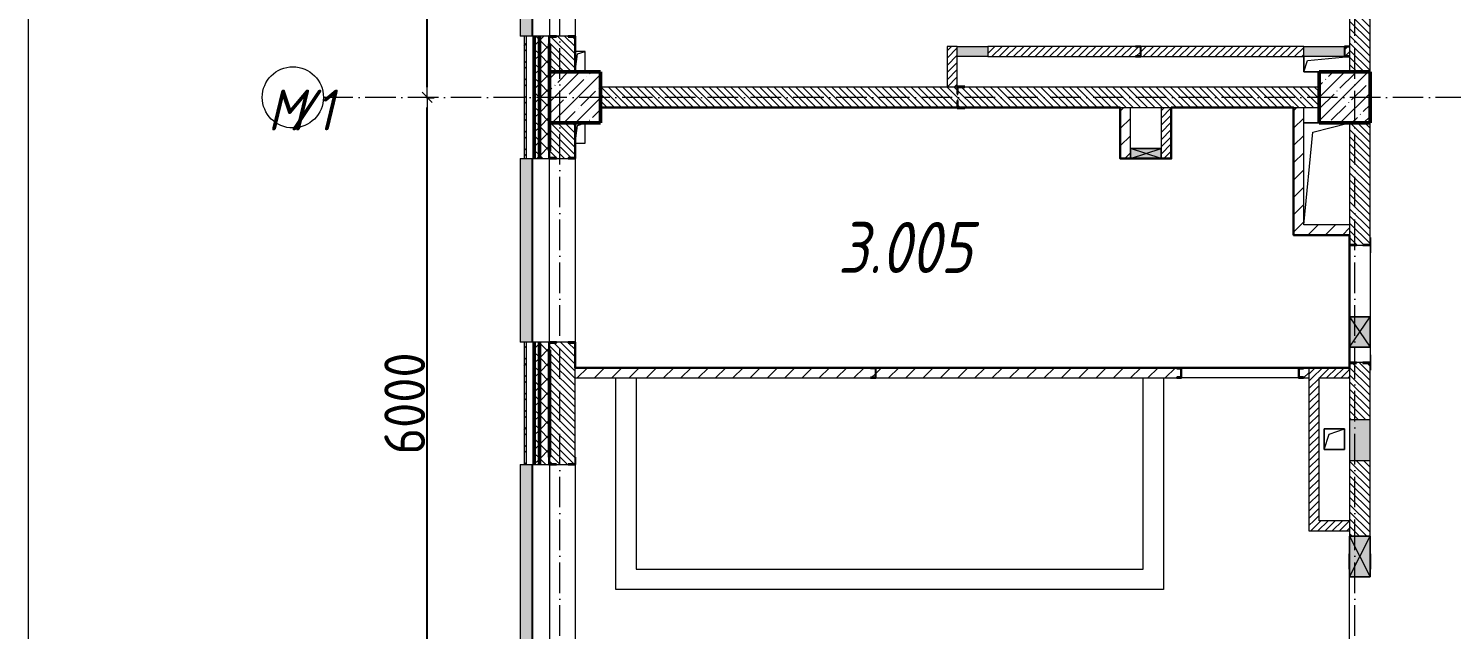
# Model space of a CAD drawing. Header units: millimetres. Extents: x -213536 to 1564669, y -45299 to 942238.
# Drawn here: x 134866 to 148829, y 477281 to 483172 of the extents above; entities that cross this region are included whole.
import ezdxf

# ---------------------------------------------------------------- set-up
doc = ezdxf.new("R2010")
doc.units = ezdxf.units.MM
doc.linetypes.add('50_200_ШТРИХ_1Т_ш5_п1_п1_', pattern=[700, 500, -100, 0, -100])
for name, color, linetype, lineweight in [('A-____-____-DIMS', 7, 'Continuous', 9), ('A-DETL-GENF-OTLN', 7, 'Continuous', 9), ('A-FLOR-____-OTLN', 7, 'Continuous', 9), ('A-GENM-____-MCUT', 7, 'Continuous', 25), ('A-GENM-____-OTLN', 7, 'Continuous', 9), ('A-GENM-____-OTLN-1', 7, 'Continuous', 25), ('A-GLAZ-____-OTLN', 7, 'Continuous', 9), ('A-WALL-____-MCUT-2', 7, 'Continuous', 50), ('A-WALL-____-MCUT-3', 7, 'Continuous', 9), ('A-WALL-____-OTLN', 7, 'Continuous', 9), ('A-WALL-____-PATT-1', 7, 'Continuous', 9), ('A-WALL-FNSH-MCUT-1', 7, 'Continuous', 9), ('I-WALL-____-OTLN', 7, 'Continuous', 9), ('S-COLS-____-MCUT', 7, 'Continuous', 50), ('S-COLS-____-OTLN', 7, 'Continuous', 9), ('S-GRID-____-IDEN', 7, 'Continuous', 9), ('S-GRID-____-OTLN-1', 7, '50_200_ШТРИХ_1Т_ш5_п1_п1_', 9), ('Марки помещений', 7, 'Continuous', 9)]:
    doc.layers.add(name, color=color, linetype=linetype, lineweight=lineweight)
doc.layers.add('A-GLAZ-____-OTLN-1', color=7, linetype='Continuous', lineweight=9, true_color=0xc0c0c0)
doc.styles.add('ISOCPEUR_I', font='isocpeui.ttf', dxfattribs={"width": 0.9, "height": 2.5})
doc.styles.add('ISOCPEUR_I_2', font='isocpeui.ttf', dxfattribs={"width": 0.85, "height": 2.3})
doc.styles.add('СПДС', font='isocpeur.ttf', dxfattribs={"width": 0.9})
doc.dimstyles.new('Размера А3', dxfattribs={"dimtxt": 200, "dimasz": 100, "dimexe": 70, "dimexo": 100, "dimgap": 20, "dimtad": 1, "dimdec": 0, "dimrnd": 10, "dimzin": 0, "dimdsep": 46, "dimtxsty": 'СПДС', "dimblk": 'ARROWHEAD_6', "dimcen": 1, "dimclrd": 256, "dimclre": 256, "dimclrt": 256, "dimazin": 0, "dimtfac": 1, "dimtdec": 0, "dimtmove": 2, "dimatfit": 3, "dimfxl": 1, "dimtolj": 1, "dimtzin": 0, "dimarcsym": 0})
pattern_1 = [(45, (142429.06, 459015.94), (-70.71068, 70.71068), []), (135, (142429.06, 459015.94), (-70.71068, -70.71068), [])]
pattern_2 = [(135, (142429.057, 459015.94), (-35.35534, -35.35534), [])]
pattern_3 = [(45, (142429.057, 459015.94), (-35.35534, 35.35534), [])]
pattern_4 = [(45, (142429.06, 459015.94), (-84.8528, 84.8528), [])]

# ---------------------------------------------------------------- blocks, each defined once
blk = doc.blocks.new('BSC_Колонна _Прямоугольная - 500х500-V49-АР1_План отверстий 3 этажа в осях 1-64_А-ГГ')
at = {"layer": 'S-COLS-____-OTLN'}
h = blk.add_hatch(dxfattribs=at)
h.set_pattern_fill('FP_86', color=256, style=0, pattern_type=2)
h.set_pattern_definition([(45, (2200, -23481.04), (-114.0493, 114.0493), []), (45, (2314.05, -23481.04), (-114.0493, 114.0493), [201.613, -40.323, 3.353, -36.97])])
h.paths.add_polyline_path([(-250, -250), (250, -250), (250, 250), (-250, 250)], flags=0)
at = {"layer": 'S-COLS-____-MCUT'}
for p, q in [((250, 250), (-250, 250)), ((-250, 250), (-250, -250)), ((250, -250), (250, 250)), ((-250, -250), (250, -250))]:
    blk.add_line(p, q, dxfattribs=at)
blk = doc.blocks.new('BSC_Колонна _Прямоугольная - 500х500-V51-АР1_План отверстий 3 этажа в осях 1-64_А-ГГ')
at = {"layer": 'S-COLS-____-OTLN'}
h = blk.add_hatch(dxfattribs=at)
h.set_pattern_fill('FP_88', color=256, style=0, pattern_type=2)
h.set_pattern_definition([(45, (-5350, -23481.04), (-114.0493, 114.0493), []), (45, (-5235.95, -23481.04), (-114.0493, 114.0493), [201.613, -40.323, 3.353, -36.97])])
h.paths.add_polyline_path([(-250, -250), (250, -250), (250, 250), (-250, 250)], flags=0)
at = {"layer": 'S-COLS-____-MCUT'}
for p, q in [((250, 250), (-250, 250)), ((-250, 250), (-250, -250)), ((250, -250), (250, 250)), ((-250, -250), (250, -250))]:
    blk.add_line(p, q, dxfattribs=at)
blk = doc.blocks.new('Фахверк_СКБ_Уголок - 250_2700-27497298-АР1_План отверстий 3 этажа в осях 1-64_А-ГГ')
at = {"layer": 'A-GENM-____-MCUT'}
for p, q in [((200, 181), (125, 181)), ((125, 181), (125, 106)), ((131, 106), (131, 175)), ((131, 175), (200, 175)), ((200, 175), (200, 181)), ((125, 106), (131, 106)), ((131, -6), (125, -6)), ((125, -6), (125, -81)), ((125, -81), (200, -81)), ((131, -75), (131, -6)), ((200, -75), (131, -75)), ((200, -81), (200, -75))]:
    blk.add_line(p, q, dxfattribs=at)
blk = doc.blocks.new('154_Стойка_СКБ_Швеллер - СМ-2180_100-28318692-АР1_План отверстий 3 этажа в осях 1-64_А-ГГ')
at = {"layer": 'A-GENM-____-MCUT'}
for p, q in [((171, 50), (125, 50)), ((125, 50), (125, -50)), ((129.5, 42.4), (171, 42.4)), ((129.5, -42.4), (129.5, 42.4)), ((171, 42.4), (171, 50)), ((125, -50), (171, -50)), ((171, -42.4), (129.5, -42.4)), ((171, -50), (171, -42.4))]:
    blk.add_line(p, q, dxfattribs=at)
blk = doc.blocks.new('154_Фахверк_СКБ_Швеллер - Тип_100_3960-28318856-АР1_План отверстий 3 этажа в осях 1-64_А-ГГ')
at = {"layer": 'A-GENM-____-MCUT'}
for p, q in [((175, 50), (125, 50)), ((125, 50), (125, -50)), ((128, 47), (175, 47)), ((128, -47), (128, 47)), ((175, 47), (175, 50)), ((125, -50), (175, -50)), ((175, -47), (128, -47)), ((175, -50), (175, -47))]:
    blk.add_line(p, q, dxfattribs=at)
blk = doc.blocks.new('Фахверк_СКБ_Уголок - 200_3550-28187522-АР1_План отверстий 3 этажа в осях 1-64_А-ГГ')
at = {"layer": 'A-GENM-____-MCUT'}
for p, q in [((125, 156), (50, 156)), ((50, 156), (50, 150)), ((50, 150), (119, 150)), ((119, 150), (119, 81)), ((125, 81), (125, 156)), ((119, 81), (125, 81)), ((125, 19), (119, 19)), ((119, 19), (119, -50)), ((125, -56), (125, 19)), ((119, -50), (50, -50)), ((50, -50), (50, -56)), ((50, -56), (125, -56))]:
    blk.add_line(p, q, dxfattribs=at)
blk = doc.blocks.new('154_Фахверк_СКБ_Швеллер - Тип_100_3960-28331862-АР1_План отверстий 3 этажа в осях 1-64_А-ГГ')
at = {"layer": 'A-GENM-____-MCUT'}
for p, q in [((175, 50), (125, 50)), ((125, 50), (125, -50)), ((128, 47), (175, 47)), ((128, -47), (128, 47)), ((175, 47), (175, 50)), ((125, -50), (175, -50)), ((175, -47), (128, -47)), ((175, -50), (175, -47))]:
    blk.add_line(p, q, dxfattribs=at)
blk = doc.blocks.new('154_Стойка_СКБ_Уголок - СМ-2480_200-V164-АР1_План отверстий 3 этажа в осях 1-64_А-ГГ')
at = {"layer": 'A-GENM-____-MCUT'}
for p, q in [((125, 156), (125, 150)), ((200, 156), (125, 156)), ((200, 150), (200, 156)), ((125, -50), (125, -56)), ((125, -56), (200, -56)), ((200, -56), (200, -50))]:
    blk.add_line(p, q, dxfattribs=at)
blk = doc.blocks.new('Стойка_Влож_Уголок_Опорный - Уголок-28213941-АР1_План отверстий 3 этажа в осях 1-64_А-ГГ')
at = {"layer": 'A-GENM-____-OTLN'}
for p, q in [((-212, -6), (-212, 0)), ((0, 0), (0, -6)), ((-212, -75), (-212, -6)), ((-212, -6), (-206, -6)), ((-212, -75), (-206, -75)), ((-6, -6), (0, -6)), ((-6, -75), (0, -75)), ((0, -6), (0, -75))]:
    blk.add_line(p, q, dxfattribs=at)
blk = doc.blocks.new('154_Стойка_СКБ_Уголок - СМ-2180_200-28268025-АР1_План отверстий 3 этажа в осях 1-64_А-ГГ')
at = {"layer": 'A-GENM-____-MCUT'}
for p, q in [((125, 156), (125, 81)), ((200, 156), (125, 156)), ((131, 81), (131, 150)), ((131, 150), (200, 150)), ((200, 150), (200, 156)), ((125, 81), (131, 81)), ((131, 19), (125, 19)), ((125, 19), (125, -56)), ((131, -50), (131, 19)), ((125, -56), (200, -56)), ((200, -50), (131, -50)), ((200, -56), (200, -50))]:
    blk.add_line(p, q, dxfattribs=at)
blk = doc.blocks.new('AR_Отверстие Ниша - Лючок-32405436-АР1_План отверстий 3 этажа в осях 1-64_А-ГГ')
at = {"layer": 'A-GLAZ-____-OTLN'}
blk.add_hatch(color=256, dxfattribs=at).paths.add_polyline_path([(-200, -50), (200, -50), (200, 50), (-200, 50)], flags=0)
for p, q in [((-200, 50), (200, 50)), ((-200, -50), (-200, 50)), ((200, -50), (-200, -50))]:
    blk.add_line(p, q, dxfattribs=at)
blk = doc.blocks.new('AR_Отверстие Ниша - Лючок-32404482-АР1_План отверстий 3 этажа в осях 1-64_А-ГГ')
at = {"layer": 'A-GLAZ-____-OTLN'}
blk.add_hatch(color=256, dxfattribs=at).paths.add_polyline_path([(-200, 100), (-200, -100), (200, -100), (200, 100)], flags=0)
for p, q in [((200, 100), (-200, 100)), ((-200, 100), (-200, -100)), ((200, -100), (200, 100)), ((-200, -100), (200, -100))]:
    blk.add_line(p, q, dxfattribs=at)
blk = doc.blocks.new('AR_Отверстие Ниша - Лючок-32403898-АР1_План отверстий 3 этажа в осях 1-64_А-ГГ')
at = {"layer": 'A-GLAZ-____-OTLN'}
blk.add_hatch(color=256, dxfattribs=at).paths.add_polyline_path([(150, -50), (150, 50), (-150, 50), (-150, -50)], flags=0)
for p, q in [((-150, 50), (150, 50)), ((-150, -50), (-150, 50)), ((150, 50), (150, -50)), ((150, -50), (-150, -50))]:
    blk.add_line(p, q, dxfattribs=at)
blk = doc.blocks.new('154_Фахверк_СКБ_Швеллер - Тип_100_3960_зеркало-29769493-АР1_План отверстий 3 этажа в осях 1-64_А-ГГ')
at = {"layer": 'A-GENM-____-MCUT'}
for p, q in [((175, 50), (125, 50)), ((125, 50), (125, -50)), ((128, 47), (175, 47)), ((128, -47), (128, 47)), ((175, 47), (175, 50)), ((125, -50), (175, -50)), ((175, -47), (128, -47)), ((175, -50), (175, -47))]:
    blk.add_line(p, q, dxfattribs=at)
blk = doc.blocks.new('AR_Отверстие прямоугольное _в плите_ - AR_Отверстие прямоугольное _в плите_-30458127-АР1_План отверстий 3 этажа в осях 1-64_А-ГГ')
at = {"layer": 'A-GENM-____-OTLN'}
for p, q in [((100, 100), (-100, 100)), ((-100, 100), (-100, -100)), ((-100, -100), (-50, 50)), ((-50, 50), (100, 100)), ((100, -100), (100, 100)), ((-100, -100), (100, -100))]:
    blk.add_line(p, q, dxfattribs=at)
blk = doc.blocks.new('AR_Отверстие прямоугольное _в плите_ - AR_Отверстие прямоугольное _в плите_-30459275-АР1_План отверстий 3 этажа в осях 1-64_А-ГГ')
at = {"layer": 'A-GENM-____-OTLN'}
for p, q in [((-225, 75), (-225, -75)), ((-225, -75), (-188, 37)), ((-188, 37), (225, 75)), ((-225, -75), (-75, -75))]:
    blk.add_line(p, q, dxfattribs=at)
blk = doc.blocks.new('AR_Отверстие прямоугольное _в плите_ - AR_Отверстие прямоугольное _в плите_-V174-АР1_План отверстий 3 этажа в осях 1-64_А-ГГ')
at = {"layer": 'A-GENM-____-OTLN'}
for p, q in [((-50, -100), (-25, 75)), ((-25, 75), (50, 100)), ((50, -100), (50, 100)), ((-50, -100), (50, -100))]:
    blk.add_line(p, q, dxfattribs=at)
blk = doc.blocks.new('AR_Отверстие прямоугольное _в плите_ - AR_Отверстие прямоугольное _в плите_-V175-АР1_План отверстий 3 этажа в осях 1-64_А-ГГ')
at = {"layer": 'A-GENM-____-OTLN'}
for p, q in [((50, 100), (-50, 100)), ((-50, -100), (-25, 75)), ((-25, 75), (50, 100)), ((50, -100), (50, 100))]:
    blk.add_line(p, q, dxfattribs=at)
blk = doc.blocks.new('AR_Отверстие прямоугольное _в плите_ - AR_Отверстие прямоугольное _в плите_-30552560-АР1_План отверстий 3 этажа в осях 1-64_А-ГГ')
at = {"layer": 'A-GENM-____-OTLN'}
for p, q in [((-75, 500), (-225, 500)), ((-135, 410), (225, 500)), ((-225, -500), (-135, 410))]:
    blk.add_line(p, q, dxfattribs=at)
blk = doc.blocks.new('Отлив_СКБ - Отлив витража_120_НВФ-31886035-АР1_План отверстий 3 этажа в осях 1-64_А-ГГ')
at = {"layer": 'A-GLAZ-____-OTLN-1'}
for points in [[(0, 120), (0, 2), (4800, 2), (4800, 120), (0, 120)], [(0, 0), (4800, 0), (4800, 2), (0, 2)]]:
    blk.add_hatch(color=256, dxfattribs=at).paths.add_polyline_path(points, flags=0)
at = {"layer": 'A-GLAZ-____-OTLN'}
for p, q in [((0, 83), (0, 120)), ((4800, 120), (0, 120)), ((0, 2), (4800, 2)), ((4800, 120), (4800, 83)), ((4800, 0), (0, 0))]:
    blk.add_line(p, q, dxfattribs=at)
blk = doc.blocks.new('Отлив_СКБ - Отлив витража_120_НВФ-V216-АР1_План отверстий 3 этажа в осях 1-64_А-ГГ')
at = {"layer": 'A-GLAZ-____-OTLN-1'}
for points in [[(0, 2), (1800, 2), (1800, 120), (0, 120), (0, 63)], [(0, 0), (1800, 0), (1800, 2), (0, 2)]]:
    blk.add_hatch(color=256, dxfattribs=at).paths.add_polyline_path(points, flags=0)
at = {"layer": 'A-GLAZ-____-OTLN'}
for p, q in [((0, 83), (0, 120)), ((1800, 120), (0, 120)), ((0, 2), (1800, 2)), ((1800, 120), (1800, 83)), ((1800, 0), (0, 0))]:
    blk.add_line(p, q, dxfattribs=at)
blk = doc.blocks.new('AR_Отверстие прямоугольное _в стене__БезПР - AR_Отверстие прямоугольное _в стене__БезПР-36428632-АР1_План отверстий 3 этажа в осях 1-64_А-ГГ')
at = {"layer": 'A-GLAZ-____-OTLN'}
blk.add_hatch(color=256, dxfattribs=at).paths.add_polyline_path([(-200, -100), (200, -100), (200, 100), (-200, 100)], flags=0)
at = {"layer": 'A-DETL-GENF-OTLN'}
for p, q in [((-200, -100), (-200, 100)), ((-200, 100), (200, 100)), ((200, 100), (-200, -100)), ((-200, 100), (200, -100)), ((200, 100), (-200, 100)), ((-200, 100), (-200, -100)), ((200, 100), (200, -100)), ((200, -100), (200, 100)), ((200, -100), (-200, -100)), ((-200, -100), (200, -100))]:
    blk.add_line(p, q, dxfattribs=at)
at = {"layer": 'A-GLAZ-____-OTLN'}
blk.add_line((200, 100), (-200, 100), dxfattribs=at)
blk = doc.blocks.new('AR_Отверстие прямоугольное _в стене__БезПР - AR_Отверстие прямоугольное _в стене__БезПР-36899516-АР1_План отверстий 3 этажа в осях 1-64_А-ГГ')
at = {"layer": 'A-GLAZ-____-OTLN'}
blk.add_hatch(color=256, dxfattribs=at).paths.add_polyline_path([(-121, 50), (-150, 50), (-150, -50), (150, -50), (150, 50)], flags=0)
at = {"layer": 'A-DETL-GENF-OTLN'}
for p, q in [((-150, -50), (-150, 50)), ((-150, 50), (150, 50)), ((150, 50), (-150, -50)), ((-150, 50), (150, -50)), ((150, 50), (-150, 50)), ((-150, 50), (-150, -50)), ((150, 50), (150, -50)), ((150, -50), (150, 50)), ((150, -50), (-150, -50)), ((-150, -50), (150, -50))]:
    blk.add_line(p, q, dxfattribs=at)
at = {"layer": 'A-GLAZ-____-OTLN'}
blk.add_line((150, 50), (-150, 50), dxfattribs=at)
blk = doc.blocks.new('AR_Отверстие прямоугольное _в стене__БезПР - AR_Отверстие прямоугольное _в стене__БезПР-36899507-АР1_План отверстий 3 этажа в осях 1-64_А-ГГ')
at = {"layer": 'A-GLAZ-____-OTLN'}
blk.add_hatch(color=256, dxfattribs=at).paths.add_polyline_path([(150, -100), (150, 100), (-150, 100), (-150, -100)], flags=0)
at = {"layer": 'A-DETL-GENF-OTLN'}
for p, q in [((-150, -100), (-150, 100)), ((-150, 100), (150, 100)), ((150, 100), (-150, -100)), ((-150, 100), (150, -100)), ((150, 100), (-150, 100)), ((-150, 100), (-150, -100)), ((150, 100), (150, -100)), ((150, -100), (150, 100)), ((150, -100), (-150, -100)), ((-150, -100), (150, -100))]:
    blk.add_line(p, q, dxfattribs=at)
at = {"layer": 'A-GLAZ-____-OTLN'}
blk.add_line((150, 100), (-150, 100), dxfattribs=at)
blk = doc.blocks.new('Ось сетки - Круг_Ø6_00__ISO-2_5_0_9K_-25732049-АР1_План отверстий 3 этажа в осях 1-64_А-ГГ')
at = {"layer": 'S-GRID-____-IDEN'}
blk.add_circle((0, 0), 3, dxfattribs=at)
blk = doc.blocks.new('ARROWHEAD_6')
at = {"color": 0, "linetype": 'Continuous'}
for p, q in [((0, 0), (-1, 0)), ((-0.5, -0.5), (0.5, 0.5))]:
    blk.add_line(p, q, dxfattribs=at)
blk = doc.blocks.new('*D2849')
at = {"layer": 'A-____-____-DIMS', "lineweight": -2, "transparency": 16777216}
for p, q in [((138772, 482497), (138848, 482497)), ((138778, 476597), (138778, 482397)), ((138772, 476497), (138848, 476497))]:
    blk.add_line(p, q, dxfattribs=at)
at = {"layer": 'Defpoints', "color": 0, "lineweight": 50, "transparency": 16777216}
for p in [(138672, 482497), (138778, 482497), (138672, 476497)]:
    blk.add_point(p, dxfattribs=at)
at = {"layer": 'A-____-____-DIMS', "lineweight": -2, "transparency": 16777216, "xscale": 100, "yscale": 100, "zscale": 100}
for p, rotation in [((138778, 482497), 90), ((138778, 476497), 270)]:
    blk.add_blockref('ARROWHEAD_6', p, dxfattribs=dict(at, rotation=rotation))
at = {"layer": 'A-____-____-DIMS', "transparency": 16777216, "insert": (138558, 479497), "char_height": 400, "attachment_point": 5, "rotation": 90, "style": 'СПДС'}
blk.add_mtext('\\A1;6000', dxfattribs=at)
blk = doc.blocks.new('*D2850')
at = {"layer": 'A-____-____-DIMS', "lineweight": -2, "transparency": 16777216}
for p, q in [((138772, 485497), (138848, 485497)), ((138778, 482597), (138778, 485397)), ((138772, 482497), (138848, 482497))]:
    blk.add_line(p, q, dxfattribs=at)
at = {"layer": 'Defpoints', "color": 0, "lineweight": 50, "transparency": 16777216}
for p in [(138672, 485497), (138778, 485497), (138672, 482497)]:
    blk.add_point(p, dxfattribs=at)
at = {"layer": 'A-____-____-DIMS', "lineweight": -2, "transparency": 16777216, "xscale": 100, "yscale": 100, "zscale": 100}
for p, rotation in [((138778, 485497), 90), ((138778, 482497), 270)]:
    blk.add_blockref('ARROWHEAD_6', p, dxfattribs=dict(at, rotation=rotation))
at = {"layer": 'A-____-____-DIMS', "transparency": 16777216, "insert": (138558, 483997), "char_height": 400, "attachment_point": 5, "rotation": 90, "style": 'СПДС'}
blk.add_mtext('\\A1;3000', dxfattribs=at)

msp = doc.modelspace()

# ---------------------------------------------------------------- hatches: boundary and pattern name
at = {"layer": 'A-WALL-____-PATT-1'}
h = msp.add_hatch(dxfattribs=at)
h.set_pattern_fill('FP_6', color=256, style=0, pattern_type=2)
h.set_pattern_definition(pattern_2)
h.paths.add_polyline_path([(140160.1, 482747), (140229.1, 482747), (140229.1, 483091), (140160.1, 483091), (140160.1, 483097), (140048.1, 483097), (140048.1, 483091), (139979.1, 483091), (139979.1, 482747), (140048.1, 482747)], flags=0)
h.paths.add_polyline_path([(140160.1, 487897), (140160.1, 487903), (140229.1, 487903), (140229.1, 489091), (140160.1, 489091), (140160.1, 489097), (140048.1, 489097), (140048.1, 489091), (139979.1, 489091), (139979.1, 487903), (140048.1, 487903), (140048.1, 487897)], flags=0)
h.paths.add_polyline_path([(140160.1, 490897), (140160.1, 490903), (140229.1, 490903), (140229.1, 491247), (139979.1, 491247), (139979.1, 490903), (140048.1, 490903), (140048.1, 490897)], flags=0)
h = msp.add_hatch(dxfattribs=at)
h.set_pattern_fill('FP_6', color=256, style=0, pattern_type=2)
h.set_pattern_definition(pattern_2)
h.paths.add_polyline_path([(147829.1, 482747), (148029.1, 482747), (148029.1, 483591), (147960.1, 483591), (147960.1, 483597), (147898.1, 483597), (147898.1, 483591), (147829.1, 483591), (147829.1, 482897)], flags=0)
h.paths.add_polyline_path([(147960.1, 484747), (147960.1, 484753), (148029.1, 484753), (148029.1, 485247), (147829.1, 485247), (147829.1, 484753), (147898.1, 484753), (147898.1, 484747)], flags=0)
h = msp.add_hatch(dxfattribs=at)
h.set_pattern_fill('FP_3', color=256, style=0, pattern_type=2)
h.set_pattern_definition([(45, (142429.06, 459015.94), (-85.5366, 85.5366), []), (45, (142486.08, 459015.94), (-85.5366, 85.5366), [])])
h.paths.add_polyline_path([(139749.1, 468532), (139749.1, 470847), (139729.1, 470847), (139729.1, 468532)], flags=0)
h.paths.add_polyline_path([(139729.1, 472647), (139749.1, 472647), (139749.1, 474097), (139729.1, 474097), (139729.1, 473510.5)], flags=0)
h.paths.add_polyline_path([(139729.1, 475897), (139749.1, 475897), (139749.1, 477097), (139729.1, 477097), (139729.1, 476950.6)], flags=0)
h.paths.add_polyline_path([(139749.1, 478897), (139749.1, 480097), (139729.1, 480097), (139729.1, 478897)], flags=0)
h.paths.add_polyline_path([(139749.1, 481897), (139749.1, 483097), (139729.1, 483097), (139729.1, 481897)], flags=0)
h = msp.add_hatch(dxfattribs=at)
h.set_pattern_fill('FP_1', color=256, style=0, pattern_type=2)
h.set_pattern_definition(pattern_1)
h.paths.add_polyline_path([(139879.1, 468532), (139879.1, 470847), (139829.1, 470847), (139829.1, 468532)], flags=0)
h.paths.add_polyline_path([(139829.1, 472647), (139879.1, 472647), (139879.1, 474097), (139829.1, 474097), (139829.1, 473510.5)], flags=0)
h.paths.add_polyline_path([(139879.1, 475897), (139879.1, 477097), (139829.1, 477097), (139829.1, 475897)], flags=0)
h.paths.add_polyline_path([(139879.1, 478897), (139879.1, 480097), (139829.1, 480097), (139829.1, 478897)], flags=0)
h.paths.add_polyline_path([(139879.1, 481897), (139879.1, 483097), (139829.1, 483097), (139829.1, 481897)], flags=0)
h = msp.add_hatch(dxfattribs=at)
h.set_pattern_fill('FP_1', color=256, style=0, pattern_type=2)
h.set_pattern_definition(pattern_1)
h.paths.add_polyline_path([(139879.1, 468532), (139979.1, 468532), (139979.1, 470772), (139973.1, 470772), (139973.1, 470847), (139879.1, 470847), (139879.1, 468547)], flags=0)
h.paths.add_polyline_path([(139973.1, 472647), (139973.1, 472722), (139979.1, 472722), (139979.1, 474022), (139973.1, 474022), (139973.1, 474097), (139879.1, 474097), (139879.1, 472647)], flags=0)
h.paths.add_polyline_path([(139973.1, 475897), (139973.1, 475972), (139979.1, 475972), (139979.1, 477022), (139973.1, 477022), (139973.1, 477097), (139879.1, 477097), (139879.1, 475897)], flags=0)
h.paths.add_polyline_path([(139973.1, 478897), (139973.1, 478972), (139979.1, 478972), (139979.1, 480022), (139973.1, 480022), (139973.1, 480097), (139879.1, 480097), (139879.1, 478897)], flags=0)
h.paths.add_polyline_path([(139973.1, 481897), (139973.1, 481972), (139979.1, 481972), (139979.1, 483022), (139973.1, 483022), (139973.1, 483097), (139879.1, 483097), (139879.1, 481897)], flags=0)
h = msp.add_hatch(dxfattribs=at)
h.set_pattern_fill('FP_5', color=256, style=0, pattern_type=2)
h.set_pattern_definition(pattern_3)
h.paths.add_polyline_path([(143979.1, 482597), (143979.1, 482997), (143879.1, 482997), (143879.1, 482597)], flags=0)
h = msp.add_hatch(dxfattribs=at)
h.set_pattern_fill('FP_5', color=256, style=0, pattern_type=2)
h.set_pattern_definition(pattern_3)
h.paths.add_polyline_path([(144279.1, 482897), (145729.1, 482897), (145729.1, 482900), (145776.1, 482900), (145776.1, 482994), (145729.1, 482994), (145729.1, 482997), (144279.1, 482997), (144279.1, 482900)], flags=0)
h.paths.add_polyline_path([(147379.1, 482897), (147379.1, 482997), (145779.1, 482997), (145779.1, 482897), (145950.3, 482897)], flags=0)
h.paths.add_polyline_path([(147782.1, 482900), (147829.1, 482900), (147829.1, 482994), (147782.1, 482994)], flags=0)
h = msp.add_hatch(dxfattribs=at)
h.set_pattern_fill('FP_6', color=256, style=0, pattern_type=2)
h.set_pattern_definition(pattern_2)
h.paths.add_polyline_path([(147529.1, 482397), (147529.1, 482597), (143985.1, 482597), (143985.1, 482528), (143979.1, 482528), (143979.1, 482597), (140479.1, 482597), (140479.1, 482397), (143979.1, 482397), (143979.1, 482466), (143985.1, 482466), (143985.1, 482397), (145950.3, 482397)], flags=0)
h = msp.add_hatch(dxfattribs=at)
h.set_pattern_fill('FP_4', color=256, style=0, pattern_type=2)
h.set_pattern_definition(pattern_4)
h.paths.add_polyline_path([(145579.1, 481897), (145679.1, 481897), (145679.1, 482397), (145579.1, 482397)], flags=0)
h = msp.add_hatch(dxfattribs=at)
h.set_pattern_fill('FP_5', color=256, style=0, pattern_type=2)
h.set_pattern_definition(pattern_3)
h.paths.add_polyline_path([(145979.1, 481897), (146079.1, 481897), (146079.1, 482397), (145979.1, 482397), (145979.1, 481997)], flags=0)
h = msp.add_hatch(dxfattribs=at)
h.set_pattern_fill('FP_4', color=256, style=0, pattern_type=2)
h.set_pattern_definition(pattern_4)
h.paths.add_polyline_path([(147379.1, 481147), (147379.1, 482397), (147279.1, 482397), (147279.1, 481147)], flags=0)
h = msp.add_hatch(dxfattribs=at)
h.set_pattern_fill('FP_6', color=256, style=0, pattern_type=2)
h.set_pattern_definition(pattern_2)
h.paths.add_polyline_path([(139979.1, 476747), (140229.1, 476747), (140229.1, 477091), (140160.1, 477091), (140160.1, 477097), (140048.1, 477097), (140048.1, 477091), (139979.1, 477091), (139979.1, 476950.6)], flags=0)
h.paths.add_polyline_path([(140160.1, 478897), (140160.1, 478903), (140229.1, 478903), (140229.1, 480091), (140160.1, 480091), (140160.1, 480097), (140048.1, 480097), (140048.1, 480091), (139979.1, 480091), (139979.1, 478903), (140048.1, 478903), (140048.1, 478897)], flags=0)
h.paths.add_polyline_path([(140160.1, 481897), (140160.1, 481903), (140229.1, 481903), (140229.1, 482247), (139979.1, 482247), (139979.1, 481903), (140048.1, 481903), (140048.1, 481897)], flags=0)
h = msp.add_hatch(dxfattribs=at)
h.set_pattern_fill('FP_6', color=256, style=0, pattern_type=2)
h.set_pattern_definition(pattern_2)
h.paths.add_polyline_path([(148029.1, 476747), (148029.1, 477041), (147960.1, 477041), (147960.1, 477047), (147898.1, 477047), (147898.1, 477041), (147829.1, 477041), (147829.1, 476747)], flags=0)
h.paths.add_polyline_path([(148003.4, 478197), (148029.1, 478197), (148029.1, 478937), (147829.1, 478937), (147829.1, 478197)], flags=0)
h.paths.add_polyline_path([(148029.1, 479337), (148029.1, 479891), (147960.1, 479891), (147960.1, 479897), (147898.1, 479897), (147898.1, 479891), (147829.1, 479891), (147829.1, 479337), (147898.1, 479337)], flags=0)
h.paths.add_polyline_path([(147960.1, 481047), (147960.1, 481053), (148029.1, 481053), (148029.1, 482247), (147829.1, 482247), (147829.1, 481053), (147898.1, 481053), (147898.1, 481047)], flags=0)
h = msp.add_hatch(dxfattribs=at)
h.set_pattern_fill('FP_4', color=256, style=0, pattern_type=2)
h.set_pattern_definition(pattern_4)
h.paths.add_polyline_path([(147379.1, 481147), (147829.1, 481147), (147829.1, 481247), (147379.1, 481247)], flags=0)
h = msp.add_hatch(dxfattribs=at)
h.set_pattern_fill('FP_4', color=256, style=0, pattern_type=2)
h.set_pattern_definition(pattern_4)
h.paths.add_polyline_path([(147429.1, 479747), (147429.1, 479847), (147375.1, 479847), (147375.1, 479839.4), (147333.6, 479839.4), (147333.6, 479754.6), (147375.1, 479754.6), (147375.1, 479747)], flags=0)
h.paths.add_polyline_path([(145950.3, 479747), (146133.1, 479747.8), (146133.1, 479754.6), (146174.6, 479754.6), (146174.6, 479839.4), (146133.1, 479839.4), (146133.1, 479847), (143179.1, 479847), (143179.1, 479747)], flags=0)
h.paths.add_polyline_path([(142415.4, 479747), (143129.1, 479747), (143129.1, 479750), (143176.1, 479750), (143176.1, 479844), (143129.1, 479844), (143129.1, 479847), (140229.1, 479847), (140229.1, 479747), (140647.9, 479747)], flags=0)
h = msp.add_hatch(dxfattribs=at)
h.set_pattern_fill('FP_5', color=256, style=0, pattern_type=2)
h.set_pattern_definition(pattern_3)
h.paths.add_polyline_path([(147823.1, 479747), (147829.1, 479747), (147829.1, 479822), (147823.1, 479822), (147823.1, 479847), (147429.1, 479847), (147429.1, 479747), (147717.8, 479747)], flags=0)
h = msp.add_hatch(dxfattribs=at)
h.set_pattern_fill('FP_5', color=256, style=0, pattern_type=2)
h.set_pattern_definition(pattern_3)
h.paths.add_polyline_path([(147529.1, 478347), (147529.1, 479747), (147429.1, 479747), (147429.1, 478347)], flags=0)
h = msp.add_hatch(dxfattribs=at)
h.set_pattern_fill('FP_5', color=256, style=0, pattern_type=2)
h.set_pattern_definition(pattern_3)
h.paths.add_polyline_path([(147829.1, 478247), (147829.1, 478347), (147429.1, 478347), (147429.1, 478247), (147717.8, 478247)], flags=0)

# ---------------------------------------------------------------- linework, layer by layer
at = {"color": 1, "lineweight": 0}
msp.add_lwpolyline([(134866.3, 551818.7), (248102.3, 551818.7), (248102.3, 452990.7), (134866.3, 452990.7)], close=True, dxfattribs=at)
at = {"color": 4, "lineweight": 30}
for points in [[(140229.1, 482747), (140229.1, 483091)], [(140479.1, 482397), (145579.1, 482397), (145579.1, 481897), (146079.1, 481897), (146079.1, 482397), (147279.1, 482397), (147279.1, 481147), (147829.1, 481147)], [(140229.1, 481903), (140229.1, 482247)], [(147829.1, 481147), (147829.1, 479847), (140229.1, 479847), (140229.1, 480091)]]:
    msp.add_lwpolyline(points, dxfattribs=at)
at = {"layer": 'A-FLOR-____-OTLN'}
for p, q in [((147379.1, 482747), (147379.1, 482897)), ((147529.1, 482747), (147379.1, 482747)), ((147379.1, 482247), (147529.1, 482247)), ((147579.1, 479247), (147779.1, 479247)), ((147579.1, 479047), (147579.1, 479247)), ((147779.1, 479247), (147779.1, 479047)), ((147779.1, 479047), (147579.1, 479047))]:
    msp.add_line(p, q, dxfattribs=at)
at = {"layer": 'A-WALL-____-MCUT-2'}
for p, q in [((139829.1, 481897), (139829.1, 483097)), ((139879.1, 481897), (139879.1, 483097)), ((139979.1, 482747), (139979.1, 483022)), ((139979.1, 481972), (139979.1, 482247)), ((139829.1, 478897), (139829.1, 480097)), ((139879.1, 478897), (139879.1, 480097)), ((139979.1, 478972), (139979.1, 480022))]:
    msp.add_line(p, q, dxfattribs=at)
at = {"layer": 'A-WALL-____-MCUT-3'}
for p, q in [((147829.1, 483522), (147829.1, 482997)), ((148029.1, 482747), (148029.1, 483522)), ((139973.1, 483097), (139749.1, 483097)), ((139749.1, 483097), (139749.1, 481897)), ((140160.1, 483097), (140048.1, 483097)), ((140229.1, 482747), (140229.1, 483022)), ((147829.1, 482994), (147829.1, 482900)), ((147829.1, 482897), (147829.1, 482747)), ((143979.1, 482597), (140479.1, 482597)), ((147529.1, 482597), (144054.1, 482597)), ((140479.1, 482397), (143979.1, 482397)), ((144054.1, 482397), (147529.1, 482397)), ((140229.1, 481972), (140229.1, 482247)), ((147829.1, 482247), (147829.1, 481122)), ((148029.1, 481122), (148029.1, 482247)), ((139749.1, 481897), (139973.1, 481897)), ((140048.1, 481897), (140160.1, 481897)), ((147898.1, 481047), (147960.1, 481047)), ((139973.1, 480097), (139749.1, 480097)), ((139749.1, 480097), (139749.1, 478897)), ((140160.1, 480097), (140048.1, 480097)), ((140229.1, 478972), (140229.1, 480022)), ((147829.1, 479822), (147829.1, 479337)), ((147960.1, 479897), (147898.1, 479897)), ((148029.1, 479337), (148029.1, 479822)), ((147829.1, 478937), (147829.1, 478197)), ((148029.1, 478197), (148029.1, 478937)), ((139749.1, 478897), (139973.1, 478897)), ((140048.1, 478897), (140160.1, 478897))]:
    msp.add_line(p, q, dxfattribs=at)
at = {"layer": 'A-WALL-____-OTLN'}
for p, q in [((139979.1, 485247), (139979.1, 483097)), ((140229.1, 485247), (140229.1, 483097)), ((139979.1, 480097), (139979.1, 481897)), ((140229.1, 481897), (140229.1, 480097)), ((139979.1, 478897), (139979.1, 477097)), ((140229.1, 478897), (140229.1, 477097))]:
    msp.add_line(p, q, dxfattribs=at)
at = {"layer": 'A-WALL-FNSH-MCUT-1'}
for p, q in [((139729.1, 483097), (139729.1, 481897)), ((139749.1, 483097), (139729.1, 483097)), ((143879.1, 482997), (143879.1, 482597)), ((143979.1, 482997), (143879.1, 482997)), ((145729.1, 482997), (144279.1, 482997)), ((147379.1, 482997), (145779.1, 482997)), ((143979.1, 482603), (143979.1, 482897)), ((144279.1, 482897), (145729.1, 482897)), ((145779.1, 482897), (147379.1, 482897)), ((145579.1, 482397), (145579.1, 481897)), ((145679.1, 481997), (145679.1, 482397)), ((145979.1, 482397), (145979.1, 481997)), ((146079.1, 481897), (146079.1, 482397)), ((147279.1, 482397), (147279.1, 481147)), ((147379.1, 481247), (147379.1, 482397)), ((139729.1, 481897), (139749.1, 481897)), ((145579.1, 481897), (145679.1, 481897)), ((145979.1, 481897), (146079.1, 481897)), ((147829.1, 481247), (147379.1, 481247)), ((147279.1, 481147), (147829.1, 481147)), ((139729.1, 480097), (139729.1, 478897)), ((139749.1, 480097), (139729.1, 480097)), ((143129.1, 479847), (140229.1, 479847)), ((146133.1, 479847), (143179.1, 479847)), ((147823.1, 479847), (147375.1, 479847)), ((147429.1, 479847), (147429.1, 478247)), ((140229.1, 479747), (143129.1, 479747)), ((143179.1, 479747), (146133.1, 479747)), ((147375.1, 479747), (147429.1, 479747)), ((147529.1, 478347), (147529.1, 479747)), ((147529.1, 479747), (147829.1, 479747)), ((139729.1, 478897), (139749.1, 478897)), ((147429.1, 478247), (147829.1, 478247)), ((147829.1, 478347), (147529.1, 478347))]:
    msp.add_line(p, q, dxfattribs=at)
at = {"layer": 'I-WALL-____-OTLN'}
for p, q in [((147829.1, 480347), (147829.1, 481047)), ((148029.1, 481047), (148029.1, 480347)), ((147829.1, 479897), (147829.1, 480047)), ((148029.1, 480047), (148029.1, 479897)), ((146179.1, 479847), (147329.1, 479847)), ((140629.1, 477672), (140629.1, 479747)), ((140829.1, 479747), (140829.1, 477872)), ((145804.1, 477872), (145804.1, 479747)), ((146004.1, 479747), (146004.1, 477672)), ((147329.1, 479747), (146179.1, 479747)), ((140829.1, 477872), (145804.1, 477872)), ((146004.1, 477672), (140629.1, 477672)), ((147829.1, 477047), (147829.1, 477797))]:
    msp.add_line(p, q, dxfattribs=at)
at = {"layer": 'S-GRID-____-OTLN-1', "color": 251, "ltscale": 0.6, "true_color": 0x636466}
for p, q in [((140079.1, 454533.3), (140079.1, 508896.9)), ((147879.1, 454533.3), (147879.1, 508896.9)), ((169136.8, 482497), (137760.3, 482497))]:
    msp.add_line(p, q, dxfattribs=at)

# ---------------------------------------------------------------- block references
at = {"layer": 'A-GENM-____-OTLN'}
for name, p in [('AR_Отверстие прямоугольное _в плите_ - AR_Отверстие прямоугольное _в плите_-V175-АР1_План отверстий 3 этажа в осях 1-64_А-ГГ', (140279.1, 482847)), ('AR_Отверстие прямоугольное _в плите_ - AR_Отверстие прямоугольное _в плите_-30459275-АР1_План отверстий 3 этажа в осях 1-64_А-ГГ', (147604.1, 482822)), ('AR_Отверстие прямоугольное _в плите_ - AR_Отверстие прямоугольное _в плите_-V174-АР1_План отверстий 3 этажа в осях 1-64_А-ГГ', (140279.1, 482147)), ('AR_Отверстие прямоугольное _в плите_ - AR_Отверстие прямоугольное _в плите_-30552560-АР1_План отверстий 3 этажа в осях 1-64_А-ГГ', (147604.1, 481747)), ('Стойка_Влож_Уголок_Опорный - Уголок-28213941-АР1_План отверстий 3 этажа в осях 1-64_А-ГГ', (148035.1, 481047)), ('AR_Отверстие прямоугольное _в плите_ - AR_Отверстие прямоугольное _в плите_-30458127-АР1_План отверстий 3 этажа в осях 1-64_А-ГГ', (147679.1, 479147)), ('Стойка_Влож_Уголок_Опорный - Уголок-28213941-АР1_План отверстий 3 этажа в осях 1-64_А-ГГ', (148035.1, 477947))]:
    msp.add_blockref(name, p, dxfattribs=at)
at = {"layer": 'A-GENM-____-OTLN', "rotation": 180}
msp.add_blockref('Стойка_Влож_Уголок_Опорный - Уголок-28213941-АР1_План отверстий 3 этажа в осях 1-64_А-ГГ', (147823.1, 479897), dxfattribs=at)
at = {"layer": 'A-GENM-____-OTLN-1'}
for name, p, rotation in [('Фахверк_СКБ_Уголок - 250_2700-27497298-АР1_План отверстий 3 этажа в осях 1-64_А-ГГ', (140054.1, 483222), 269.9999999999999), ('154_Фахверк_СКБ_Швеллер - Тип_100_3960-28331862-АР1_План отверстий 3 этажа в осях 1-64_А-ГГ', (145904.1, 482947), 180), ('Фахверк_СКБ_Уголок - 200_3550-28187522-АР1_План отверстий 3 этажа в осях 1-64_А-ГГ', (144104.1, 482547), 180), ('Фахверк_СКБ_Уголок - 250_2700-27497298-АР1_План отверстий 3 этажа в осях 1-64_А-ГГ', (140154.1, 481772), 89.99999999999991), ('154_Стойка_СКБ_Уголок - СМ-2180_200-28268025-АР1_План отверстий 3 этажа в осях 1-64_А-ГГ', (147979.1, 480922), 89.99999999999991), ('Фахверк_СКБ_Уголок - 250_2700-27497298-АР1_План отверстий 3 этажа в осях 1-64_А-ГГ', (140054.1, 480222), 269.9999999999999), ('154_Фахверк_СКБ_Швеллер - Тип_100_3960-28318856-АР1_План отверстий 3 этажа в осях 1-64_А-ГГ', (143304.1, 479797), 180), ('154_Стойка_СКБ_Швеллер - СМ-2180_100-28318692-АР1_План отверстий 3 этажа в осях 1-64_А-ГГ', (146304.1, 479797), 180), ('154_Стойка_СКБ_Уголок - СМ-2180_200-28268025-АР1_План отверстий 3 этажа в осях 1-64_А-ГГ', (147879.1, 480022), 269.9999999999999), ('Фахверк_СКБ_Уголок - 250_2700-27497298-АР1_План отверстий 3 этажа в осях 1-64_А-ГГ', (140154.1, 478772), 89.99999999999991), ('154_Стойка_СКБ_Уголок - СМ-2480_200-V164-АР1_План отверстий 3 этажа в осях 1-64_А-ГГ', (147979.1, 477822), 89.99999999999991)]:
    msp.add_blockref(name, p, dxfattribs=dict(at, rotation=rotation))
for name, p in [('154_Фахверк_СКБ_Швеллер - Тип_100_3960_зеркало-29769493-АР1_План отверстий 3 этажа в осях 1-64_А-ГГ', (147654.1, 482947)), ('154_Стойка_СКБ_Швеллер - СМ-2180_100-28318692-АР1_План отверстий 3 этажа в осях 1-64_А-ГГ', (147204.1, 479797))]:
    msp.add_blockref(name, p, dxfattribs=at)
at = {"layer": 'A-GLAZ-____-OTLN'}
for name, p, rotation in [('Отлив_СКБ - Отлив витража_120_НВФ-31886035-АР1_План отверстий 3 этажа в осях 1-64_А-ГГ', (139812.1, 483097), 90), ('AR_Отверстие прямоугольное _в стене__БезПР - AR_Отверстие прямоугольное _в стене__БезПР-36899516-АР1_План отверстий 3 этажа в осях 1-64_А-ГГ', (145829.1, 481947), 180), ('Отлив_СКБ - Отлив витража_120_НВФ-V216-АР1_План отверстий 3 этажа в осях 1-64_А-ГГ', (139812.1, 480097), 90), ('AR_Отверстие прямоугольное _в стене__БезПР - AR_Отверстие прямоугольное _в стене__БезПР-36899507-АР1_План отверстий 3 этажа в осях 1-64_А-ГГ', (147929.1, 480197), 89.99999999999991), ('AR_Отверстие Ниша - Лючок-32404482-АР1_План отверстий 3 этажа в осях 1-64_А-ГГ', (147929.1, 479137), 89.99999999999991), ('Отлив_СКБ - Отлив витража_120_НВФ-V216-АР1_План отверстий 3 этажа в осях 1-64_А-ГГ', (139812.1, 477097), 90), ('AR_Отверстие прямоугольное _в стене__БезПР - AR_Отверстие прямоугольное _в стене__БезПР-36428632-АР1_План отверстий 3 этажа в осях 1-64_А-ГГ', (147929.1, 477997), 89.99999999999991)]:
    msp.add_blockref(name, p, dxfattribs=dict(at, rotation=rotation))
for name, p in [('AR_Отверстие Ниша - Лючок-32403898-АР1_План отверстий 3 этажа в осях 1-64_А-ГГ', (144129.1, 482947)), ('AR_Отверстие Ниша - Лючок-32405436-АР1_План отверстий 3 этажа в осях 1-64_А-ГГ', (147579.1, 482947))]:
    msp.add_blockref(name, p, dxfattribs=at)
at = {"layer": 'S-COLS-____-OTLN'}
for name, p in [('BSC_Колонна _Прямоугольная - 500х500-V49-АР1_План отверстий 3 этажа в осях 1-64_А-ГГ', (140229.1, 482497)), ('BSC_Колонна _Прямоугольная - 500х500-V51-АР1_План отверстий 3 этажа в осях 1-64_А-ГГ', (147779.1, 482497))]:
    msp.add_blockref(name, p, dxfattribs=at)
at = {"layer": 'S-GRID-____-IDEN', "xscale": 99.99999999999993, "yscale": 99.99999999999993, "zscale": 99.99999999999993, "rotation": 89.9999999999998}
msp.add_blockref('Ось сетки - Круг_Ø6_00__ISO-2_5_0_9K_-25732049-АР1_План отверстий 3 этажа в осях 1-64_А-ГГ', (137460.3, 482497), dxfattribs=at)

# ---------------------------------------------------------------- texts
at = {"layer": 'S-GRID-____-IDEN', "char_height": 400, "attachment_point": 1, "style": 'ISOCPEUR_I'}
for s, insert, width in [('\\fISOCPEUR|b0|i1|c204|p34|;\\W.9;М', (137212.7, 482573.1), 252.532), ('/1', (137421, 482573.1), 346.329)]:
    msp.add_mtext(s, dxfattribs=dict(at, insert=insert, width=width))
at = {"layer": 'Марки помещений', "insert": (142808.1, 481275.6), "char_height": 500, "width": 785.654, "attachment_point": 1, "style": 'ISOCPEUR_I_2'}
msp.add_mtext('3.005', dxfattribs=at)

# ---------------------------------------------------------------- dimensions: what is measured, and where the dimension line sits
at = {"layer": 'A-____-____-DIMS'}
for base, p1, p2, picture, middle in [((138777.7, 485497), (138671.6, 482497), (138671.6, 485497), '*D2850', (138557.7, 483997)), ((138777.7, 482497), (138671.6, 476497), (138671.6, 482497), '*D2849', (138557.7, 479497))]:
    dim = msp.add_linear_dim(base=base, p1=p1, p2=p2, angle=90, dimstyle='Размера А3', override={"dimtxt": 400}, dxfattribs=at)
    dim.commit()
    dim.dimension.update_dxf_attribs({"geometry": picture, "text_midpoint": middle})

doc.saveas('drawing.dxf')
